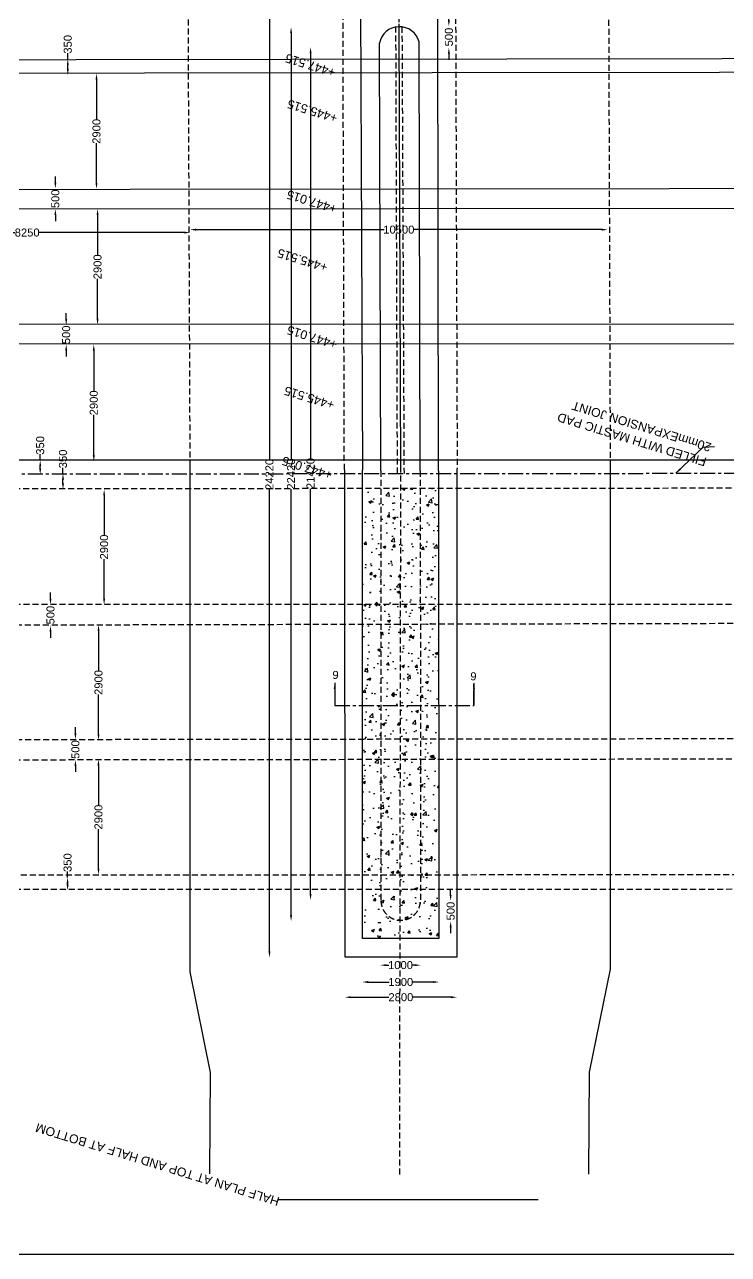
# Model space of a CAD drawing. Header units: millimetres. Extents: x 3621 to 101772, y 3733 to 84143.
# Drawn here: x 33418 to 51006, y 3746 to 34486 of the extents above; entities that cross this region are included whole.
import ezdxf

# ---------------------------------------------------------------- set-up
doc = ezdxf.new("R2010")
doc.units = ezdxf.units.MM
doc.header["$MEASUREMENT"] = 0
for name, pattern in [('CENTER', [2, 1.25, -0.25, 0.25, -0.25]), ('DASHED', [0.75, 0.5, -0.25]), ('HIDDEN', [0.375, 0.25, -0.125])]:
    doc.linetypes.add(name, pattern=pattern)
for name, color, linetype in [('DIM', 7, 'Continuous'), ('DWG', 7, 'Continuous'), ('TXT', 7, 'Continuous'), ('TXT @ 1', 7, 'Continuous')]:
    doc.layers.add(name, color=color, linetype=linetype)
doc.styles.add('Notes', font='arial.ttf')
doc.styles.get("Standard").update_dxf_attribs({"font": 'arial.ttf'})
doc.dimstyles.new('Civil', dxfattribs={"dimtxt": 200, "dimasz": 150, "dimexe": 0.1, "dimexo": 0.0625, "dimgap": 0.09, "dimtad": 0, "dimdec": 0, "dimzin": 12, "dimdsep": 46, "dimtxsty": 'Standard', "dimcen": 0.1, "dimse1": 1, "dimse2": 1, "dimadec": 0, "dimazin": 2, "dimtfac": 1, "dimtdec": 0, "dimtofl": 0, "dimtmove": 0, "dimatfit": 3, "dimfxl": 1, "dimfrac": 1, "dimtolj": 1, "dimtzin": 0, "dimarcsym": 0})

# ---------------------------------------------------------------- blocks, each defined once
blk = doc.blocks.new('*D93')
at = {"layer": 'Defpoints', "color": 0, "ltscale": 100, "transparency": 16777216}
for p in [(41419, 10222), (44222, 10222), (44222, 10174)]:
    blk.add_point(p, dxfattribs=at)
at = {"layer": 'DIM', "color": 0, "lineweight": -2, "ltscale": 100, "transparency": 16777216}
for p, q in [((41569, 10174), (42521, 10174)), ((44072, 10174), (43121, 10174))]:
    blk.add_line(p, q, dxfattribs=at)
at = {"layer": 'DIM', "color": 0, "ltscale": 100, "transparency": 16777216}
for points in [[(41569, 10199), (41569, 10149), (41419, 10174)], [(44072, 10199), (44072, 10149), (44222, 10174)]]:
    blk.add_solid(points, dxfattribs=at)
at = {"layer": 'DIM', "color": 0, "ltscale": 100, "transparency": 16777216, "insert": (42821, 10174), "char_height": 200, "attachment_point": 5}
blk.add_mtext('\\A1;2800', dxfattribs=at)
blk = doc.blocks.new('*D94')
at = {"layer": 'Defpoints', "color": 0, "ltscale": 100, "transparency": 16777216}
for p in [(41854, 10536), (43781, 10554), (43781, 10536)]:
    blk.add_point(p, dxfattribs=at)
at = {"layer": 'DIM', "color": 0, "lineweight": -2, "ltscale": 100, "transparency": 16777216}
for p, q in [((42004, 10554), (42529, 10554)), ((43631, 10554), (43107, 10554))]:
    blk.add_line(p, q, dxfattribs=at)
at = {"layer": 'DIM', "color": 0, "ltscale": 100, "transparency": 16777216}
for points in [[(42004, 10579), (42004, 10529), (41854, 10554)], [(43631, 10579), (43631, 10529), (43781, 10554)]]:
    blk.add_solid(points, dxfattribs=at)
at = {"layer": 'DIM', "color": 0, "ltscale": 100, "transparency": 16777216, "insert": (42818, 10554), "char_height": 200, "attachment_point": 5}
blk.add_mtext('\\A1;1900', dxfattribs=at)
blk = doc.blocks.new('*D95')
at = {"layer": 'Defpoints', "color": 0, "ltscale": 100, "transparency": 16777216}
for p in [(42307, 10988), (43316, 10988), (43316, 10976)]:
    blk.add_point(p, dxfattribs=at)
at = {"layer": 'DIM', "color": 0, "lineweight": -2, "ltscale": 100, "transparency": 16777216}
for p, q in [((42457, 10976), (42523, 10976)), ((43166, 10976), (43101, 10976))]:
    blk.add_line(p, q, dxfattribs=at)
at = {"layer": 'DIM', "color": 0, "ltscale": 100, "transparency": 16777216}
for points in [[(42457, 11001), (42457, 10951), (42307, 10976)], [(43166, 11001), (43166, 10951), (43316, 10976)]]:
    blk.add_solid(points, dxfattribs=at)
at = {"layer": 'DIM', "color": 0, "ltscale": 100, "transparency": 16777216, "insert": (42812, 10976), "char_height": 200, "attachment_point": 5}
blk.add_mtext('\\A1;1000', dxfattribs=at)
blk = doc.blocks.new('*D96')
at = {"layer": 'Defpoints', "color": 0, "ltscale": 100, "transparency": 16777216}
for p in [(39537, 35317), (39637, 35317), (39637, 11169)]:
    blk.add_point(p, dxfattribs=at)
at = {"layer": 'DIM', "color": 0, "lineweight": -2, "ltscale": 100, "transparency": 16777216}
for p, q in [((39537, 35167), (39537, 23621)), ((39537, 11319), (39537, 22866))]:
    blk.add_line(p, q, dxfattribs=at)
at = {"layer": 'DIM', "color": 0, "ltscale": 100, "transparency": 16777216}
for points in [[(39512, 35167), (39562, 35167), (39537, 35317)], [(39512, 11319), (39562, 11319), (39537, 11169)]]:
    blk.add_solid(points, dxfattribs=at)
at = {"layer": 'DIM', "color": 0, "ltscale": 100, "transparency": 16777216, "insert": (39537, 23243), "char_height": 200, "attachment_point": 5, "rotation": 90}
blk.add_mtext('\\A1;24220', dxfattribs=at)
blk = doc.blocks.new('*D97')
at = {"layer": 'Defpoints', "color": 0, "ltscale": 100, "transparency": 16777216}
for p in [(40077, 34424), (40104, 34424), (40104, 12077)]:
    blk.add_point(p, dxfattribs=at)
at = {"layer": 'DIM', "color": 0, "lineweight": -2, "ltscale": 100, "transparency": 16777216}
for p, q in [((40077, 34274), (40077, 23628)), ((40077, 12227), (40077, 22872))]:
    blk.add_line(p, q, dxfattribs=at)
at = {"layer": 'DIM', "color": 0, "ltscale": 100, "transparency": 16777216}
for points in [[(40052, 34274), (40102, 34274), (40077, 34424)], [(40052, 12227), (40102, 12227), (40077, 12077)]]:
    blk.add_solid(points, dxfattribs=at)
at = {"layer": 'DIM', "color": 0, "ltscale": 100, "transparency": 16777216, "insert": (40077, 23250), "char_height": 200, "attachment_point": 5, "rotation": 90}
blk.add_mtext('\\A1;22420', dxfattribs=at)
blk = doc.blocks.new('*D98')
at = {"layer": 'Defpoints', "color": 0, "ltscale": 100, "transparency": 16777216}
for p in [(40564, 33922), (40741, 33922), (40741, 12606)]:
    blk.add_point(p, dxfattribs=at)
at = {"layer": 'DIM', "color": 0, "lineweight": -2, "ltscale": 100, "transparency": 16777216}
for p, q in [((40564, 33772), (40564, 23642)), ((40564, 12756), (40564, 22886))]:
    blk.add_line(p, q, dxfattribs=at)
at = {"layer": 'DIM', "color": 0, "ltscale": 100, "transparency": 16777216}
for points in [[(40539, 33772), (40589, 33772), (40564, 33922)], [(40539, 12756), (40589, 12756), (40564, 12606)]]:
    blk.add_solid(points, dxfattribs=at)
at = {"layer": 'DIM', "color": 0, "ltscale": 100, "transparency": 16777216, "insert": (40564, 23264), "char_height": 200, "attachment_point": 5, "rotation": 90}
blk.add_mtext('\\A1;21420', dxfattribs=at)
blk = doc.blocks.new('*D99')
at = {"layer": 'Defpoints', "color": 0, "ltscale": 100, "transparency": 16777216}
for p in [(35202, 22867), (35405, 22867), (35202, 19988)]:
    blk.add_point(p, dxfattribs=at)
at = {"layer": 'DIM', "color": 0, "lineweight": -2, "ltscale": 100, "transparency": 16777216}
for p, q in [((35405, 22717), (35405, 21728)), ((35405, 20138), (35405, 21128))]:
    blk.add_line(p, q, dxfattribs=at)
at = {"layer": 'DIM', "color": 0, "ltscale": 100, "transparency": 16777216}
for points in [[(35380, 22717), (35430, 22717), (35405, 22867)], [(35380, 20138), (35430, 20138), (35405, 19988)]]:
    blk.add_solid(points, dxfattribs=at)
at = {"layer": 'DIM', "color": 0, "ltscale": 100, "transparency": 16777216, "insert": (35405, 21428), "char_height": 200, "attachment_point": 5, "rotation": 90}
blk.add_mtext('\\A1;2900', dxfattribs=at)
blk = doc.blocks.new('*D100')
at = {"layer": 'Defpoints', "color": 0, "ltscale": 100, "transparency": 16777216}
for p in [(34065, 19988), (34201, 19988), (34201, 19461)]:
    blk.add_point(p, dxfattribs=at)
at = {"layer": 'DIM', "color": 0, "lineweight": -2, "ltscale": 100, "transparency": 16777216}
for p, q in [((34065, 20138), (34065, 20288)), ((34065, 19311), (34065, 19161))]:
    blk.add_line(p, q, dxfattribs=at)
at = {"layer": 'DIM', "color": 0, "ltscale": 100, "transparency": 16777216}
for points in [[(34040, 20138), (34090, 20138), (34065, 19988)], [(34040, 19311), (34090, 19311), (34065, 19461)]]:
    blk.add_solid(points, dxfattribs=at)
at = {"layer": 'DIM', "color": 0, "ltscale": 100, "transparency": 16777216, "insert": (34065, 19725), "char_height": 200, "attachment_point": 5, "rotation": 90}
blk.add_mtext('\\A1;500', dxfattribs=at)
blk = doc.blocks.new('*D101')
at = {"layer": 'Defpoints', "color": 0, "ltscale": 100, "transparency": 16777216}
for p in [(33619, 23259), (34377, 23259), (33619, 22867)]:
    blk.add_point(p, dxfattribs=at)
at = {"layer": 'DIM', "color": 0, "lineweight": -2, "ltscale": 100, "transparency": 16777216}
for p, q in [((34377, 23259), (34377, 23409)), ((34377, 23017), (34377, 23109))]:
    blk.add_line(p, q, dxfattribs=at)
at = {"layer": 'DIM', "color": 0, "ltscale": 100, "transparency": 16777216}
for points in [[(34352, 23109), (34402, 23109), (34377, 23259)], [(34352, 23017), (34402, 23017), (34377, 22867)]]:
    blk.add_solid(points, dxfattribs=at)
at = {"layer": 'DIM', "color": 0, "ltscale": 100, "transparency": 16777216, "insert": (34377, 23630), "char_height": 200, "attachment_point": 5, "rotation": 90}
blk.add_mtext('\\A1;350', dxfattribs=at)
blk = doc.blocks.new('*D102')
at = {"layer": 'Defpoints', "color": 0, "ltscale": 100, "transparency": 16777216}
for p in [(33808, 23597), (34065, 23597), (34065, 23246)]:
    blk.add_point(p, dxfattribs=at)
at = {"layer": 'DIM', "color": 0, "lineweight": -2, "ltscale": 100, "transparency": 16777216}
for p, q in [((33808, 23597), (33808, 23747)), ((33808, 23396), (33808, 23447))]:
    blk.add_line(p, q, dxfattribs=at)
at = {"layer": 'DIM', "color": 0, "ltscale": 100, "transparency": 16777216}
for points in [[(33783, 23447), (33833, 23447), (33808, 23597)], [(33783, 23396), (33833, 23396), (33808, 23246)]]:
    blk.add_solid(points, dxfattribs=at)
at = {"layer": 'DIM', "color": 0, "ltscale": 100, "transparency": 16777216, "insert": (33808, 23968), "char_height": 200, "attachment_point": 5, "rotation": 90}
blk.add_mtext('\\A1;350', dxfattribs=at)
blk = doc.blocks.new('*D103')
at = {"layer": 'Defpoints', "color": 0, "ltscale": 100, "transparency": 16777216}
for p in [(35147, 26487), (35161, 26487), (35161, 23574)]:
    blk.add_point(p, dxfattribs=at)
at = {"layer": 'DIM', "color": 0, "lineweight": -2, "ltscale": 100, "transparency": 16777216}
for p, q in [((35147, 26337), (35147, 25331)), ((35147, 23724), (35147, 24731))]:
    blk.add_line(p, q, dxfattribs=at)
at = {"layer": 'DIM', "color": 0, "ltscale": 100, "transparency": 16777216}
for points in [[(35122, 26337), (35172, 26337), (35147, 26487)], [(35122, 23724), (35172, 23724), (35147, 23574)]]:
    blk.add_solid(points, dxfattribs=at)
at = {"layer": 'DIM', "color": 0, "ltscale": 100, "transparency": 16777216, "insert": (35147, 25031), "char_height": 200, "attachment_point": 5, "rotation": 90}
blk.add_mtext('\\A1;2900', dxfattribs=at)
blk = doc.blocks.new('*D104')
at = {"layer": 'Defpoints', "color": 0, "ltscale": 100, "transparency": 16777216}
for p in [(34321, 26974), (34457, 26974), (34321, 26487)]:
    blk.add_point(p, dxfattribs=at)
at = {"layer": 'DIM', "color": 0, "lineweight": -2, "ltscale": 100, "transparency": 16777216}
for p, q in [((34457, 27124), (34457, 27274)), ((34457, 26337), (34457, 26187))]:
    blk.add_line(p, q, dxfattribs=at)
at = {"layer": 'DIM', "color": 0, "ltscale": 100, "transparency": 16777216}
for points in [[(34432, 27124), (34482, 27124), (34457, 26974)], [(34432, 26337), (34482, 26337), (34457, 26487)]]:
    blk.add_solid(points, dxfattribs=at)
at = {"layer": 'DIM', "color": 0, "ltscale": 100, "transparency": 16777216, "insert": (34457, 26731), "char_height": 200, "attachment_point": 5, "rotation": 90}
blk.add_mtext('\\A1;500', dxfattribs=at)
blk = doc.blocks.new('*D105')
at = {"layer": 'Defpoints', "color": 0, "ltscale": 100, "transparency": 16777216}
for p in [(35106, 29874), (35241, 29874), (35106, 26988)]:
    blk.add_point(p, dxfattribs=at)
at = {"layer": 'DIM', "color": 0, "lineweight": -2, "ltscale": 100, "transparency": 16777216}
for p, q in [((35241, 29724), (35241, 28731)), ((35241, 27138), (35241, 28131))]:
    blk.add_line(p, q, dxfattribs=at)
at = {"layer": 'DIM', "color": 0, "ltscale": 100, "transparency": 16777216}
for points in [[(35216, 29724), (35266, 29724), (35241, 29874)], [(35216, 27138), (35266, 27138), (35241, 26988)]]:
    blk.add_solid(points, dxfattribs=at)
at = {"layer": 'DIM', "color": 0, "ltscale": 100, "transparency": 16777216, "insert": (35241, 28431), "char_height": 200, "attachment_point": 5, "rotation": 90}
blk.add_mtext('\\A1;2900', dxfattribs=at)
blk = doc.blocks.new('*D106')
at = {"layer": 'Defpoints', "color": 0, "ltscale": 100, "transparency": 16777216}
for p in [(33929, 30388), (34186, 30388), (33929, 29874)]:
    blk.add_point(p, dxfattribs=at)
at = {"layer": 'DIM', "color": 0, "lineweight": -2, "ltscale": 100, "transparency": 16777216}
for p, q in [((34186, 30538), (34186, 30688)), ((34186, 29724), (34186, 29574))]:
    blk.add_line(p, q, dxfattribs=at)
at = {"layer": 'DIM', "color": 0, "ltscale": 100, "transparency": 16777216}
for points in [[(34161, 30538), (34211, 30538), (34186, 30388)], [(34161, 29724), (34211, 29724), (34186, 29874)]]:
    blk.add_solid(points, dxfattribs=at)
at = {"layer": 'DIM', "color": 0, "ltscale": 100, "transparency": 16777216, "insert": (34186, 30131), "char_height": 200, "attachment_point": 5, "rotation": 90}
blk.add_mtext('\\A1;500', dxfattribs=at)
blk = doc.blocks.new('*D107')
at = {"layer": 'Defpoints', "color": 0, "ltscale": 100, "transparency": 16777216}
for p in [(35092, 33258), (35214, 33258), (35092, 30379)]:
    blk.add_point(p, dxfattribs=at)
at = {"layer": 'DIM', "color": 0, "lineweight": -2, "ltscale": 100, "transparency": 16777216}
for p, q in [((35214, 33108), (35214, 32118)), ((35214, 30529), (35214, 31518))]:
    blk.add_line(p, q, dxfattribs=at)
at = {"layer": 'DIM', "color": 0, "ltscale": 100, "transparency": 16777216}
for points in [[(35189, 33108), (35239, 33108), (35214, 33258)], [(35189, 30529), (35239, 30529), (35214, 30379)]]:
    blk.add_solid(points, dxfattribs=at)
at = {"layer": 'DIM', "color": 0, "ltscale": 100, "transparency": 16777216, "insert": (35214, 31818), "char_height": 200, "attachment_point": 5, "rotation": 90}
blk.add_mtext('\\A1;2900', dxfattribs=at)
blk = doc.blocks.new('*D108')
at = {"layer": 'Defpoints', "color": 0, "ltscale": 100, "transparency": 16777216}
for p in [(34267, 33623), (34497, 33623), (34267, 33231)]:
    blk.add_point(p, dxfattribs=at)
at = {"layer": 'DIM', "color": 0, "lineweight": -2, "ltscale": 100, "transparency": 16777216}
for p, q in [((34497, 33623), (34497, 33773)), ((34497, 33381), (34497, 33473))]:
    blk.add_line(p, q, dxfattribs=at)
at = {"layer": 'DIM', "color": 0, "ltscale": 100, "transparency": 16777216}
for points in [[(34472, 33473), (34522, 33473), (34497, 33623)], [(34472, 33381), (34522, 33381), (34497, 33231)]]:
    blk.add_solid(points, dxfattribs=at)
at = {"layer": 'DIM', "color": 0, "ltscale": 100, "transparency": 16777216, "insert": (34497, 33993), "char_height": 200, "attachment_point": 5, "rotation": 90}
blk.add_mtext('\\A1;350', dxfattribs=at)
blk = doc.blocks.new('*D110')
at = {"layer": 'Defpoints', "color": 0, "ltscale": 100, "transparency": 16777216}
for p in [(29406, 29287), (37558, 29287), (37558, 29287)]:
    blk.add_point(p, dxfattribs=at)
at = {"layer": 'DIM', "color": 0, "lineweight": -2, "ltscale": 100, "transparency": 16777216}
for p, q in [((29556, 29287), (33184, 29287)), ((37408, 29287), (33781, 29287))]:
    blk.add_line(p, q, dxfattribs=at)
at = {"layer": 'DIM', "color": 0, "ltscale": 100, "transparency": 16777216}
for points in [[(29556, 29312), (29556, 29262), (29406, 29287)], [(37408, 29312), (37408, 29262), (37558, 29287)]]:
    blk.add_solid(points, dxfattribs=at)
at = {"layer": 'DIM', "color": 0, "ltscale": 100, "transparency": 16777216, "insert": (33482, 29287), "char_height": 200, "attachment_point": 5}
blk.add_mtext('\\A1;8250', dxfattribs=at)
blk = doc.blocks.new('*D111')
at = {"layer": 'Defpoints', "color": 0, "ltscale": 100, "transparency": 16777216}
for p in [(37553, 29275), (47988, 29360), (47988, 29275)]:
    blk.add_point(p, dxfattribs=at)
at = {"layer": 'DIM', "color": 0, "lineweight": -2, "ltscale": 100, "transparency": 16777216}
for p, q in [((37703, 29360), (42404, 29360)), ((47838, 29360), (43137, 29360))]:
    blk.add_line(p, q, dxfattribs=at)
at = {"layer": 'DIM', "color": 0, "ltscale": 100, "transparency": 16777216}
for points in [[(37703, 29385), (37703, 29335), (37553, 29360)], [(47838, 29385), (47838, 29335), (47988, 29360)]]:
    blk.add_solid(points, dxfattribs=at)
at = {"layer": 'DIM', "color": 0, "ltscale": 100, "transparency": 16777216, "insert": (42770, 29360), "char_height": 200, "attachment_point": 5}
blk.add_mtext('\\A1;10500', dxfattribs=at)
blk = doc.blocks.new('*D112')
at = {"layer": 'Defpoints', "color": 0, "ltscale": 100, "transparency": 16777216}
for p in [(43835, 34443), (44021, 34443), (43835, 33908)]:
    blk.add_point(p, dxfattribs=at)
at = {"layer": 'DIM', "color": 0, "lineweight": -2, "ltscale": 100, "transparency": 16777216}
for p, q in [((44021, 34593), (44021, 34743)), ((44021, 33758), (44021, 33608))]:
    blk.add_line(p, q, dxfattribs=at)
at = {"layer": 'DIM', "color": 0, "ltscale": 100, "transparency": 16777216}
for points in [[(43996, 34593), (44046, 34593), (44021, 34443)], [(43996, 33758), (44046, 33758), (44021, 33908)]]:
    blk.add_solid(points, dxfattribs=at)
at = {"layer": 'DIM', "color": 0, "ltscale": 100, "transparency": 16777216, "insert": (44021, 34175), "char_height": 200, "attachment_point": 5, "rotation": 90}
blk.add_mtext('\\A1;500', dxfattribs=at)
blk = doc.blocks.new('*D113')
at = {"layer": 'Defpoints', "color": 0, "ltscale": 100, "transparency": 16777216}
for p in [(35181, 16114), (35264, 16114), (35181, 13237)]:
    blk.add_point(p, dxfattribs=at)
at = {"layer": 'DIM', "color": 0, "lineweight": -2, "ltscale": 100, "transparency": 16777216}
for p, q in [((35264, 15964), (35264, 14976)), ((35264, 13387), (35264, 14375))]:
    blk.add_line(p, q, dxfattribs=at)
at = {"layer": 'DIM', "color": 0, "ltscale": 100, "transparency": 16777216}
for points in [[(35239, 15964), (35289, 15964), (35264, 16114)], [(35239, 13387), (35289, 13387), (35264, 13237)]]:
    blk.add_solid(points, dxfattribs=at)
at = {"layer": 'DIM', "color": 0, "ltscale": 100, "transparency": 16777216, "insert": (35264, 14676), "char_height": 200, "attachment_point": 5, "rotation": 90}
blk.add_mtext('\\A1;2900', dxfattribs=at)
blk = doc.blocks.new('*D114')
at = {"layer": 'Defpoints', "color": 0, "ltscale": 100, "transparency": 16777216}
for p in [(34607, 16622), (34607, 16106), (34688, 16106)]:
    blk.add_point(p, dxfattribs=at)
at = {"layer": 'DIM', "color": 0, "lineweight": -2, "ltscale": 100, "transparency": 16777216}
for p, q in [((34688, 16772), (34688, 16922)), ((34688, 15956), (34688, 15806))]:
    blk.add_line(p, q, dxfattribs=at)
at = {"layer": 'DIM', "color": 0, "ltscale": 100, "transparency": 16777216}
for points in [[(34663, 16772), (34713, 16772), (34688, 16622)], [(34663, 15956), (34713, 15956), (34688, 16106)]]:
    blk.add_solid(points, dxfattribs=at)
at = {"layer": 'DIM', "color": 0, "ltscale": 100, "transparency": 16777216, "insert": (34688, 16364), "char_height": 200, "attachment_point": 5, "rotation": 90}
blk.add_mtext('\\A1;500', dxfattribs=at)
blk = doc.blocks.new('*D115')
at = {"layer": 'Defpoints', "color": 0, "ltscale": 100, "transparency": 16777216}
for p in [(34492, 13168), (34596, 13168), (34596, 12847)]:
    blk.add_point(p, dxfattribs=at)
at = {"layer": 'DIM', "color": 0, "lineweight": -2, "ltscale": 100, "transparency": 16777216}
for p, q in [((34492, 13168), (34492, 13318)), ((34492, 12997), (34492, 13018))]:
    blk.add_line(p, q, dxfattribs=at)
at = {"layer": 'DIM', "color": 0, "ltscale": 100, "transparency": 16777216}
for points in [[(34467, 13018), (34517, 13018), (34492, 13168)], [(34467, 12997), (34517, 12997), (34492, 12847)]]:
    blk.add_solid(points, dxfattribs=at)
at = {"layer": 'DIM', "color": 0, "ltscale": 100, "transparency": 16777216, "insert": (34492, 13539), "char_height": 200, "attachment_point": 5, "rotation": 90}
blk.add_mtext('\\A1;350', dxfattribs=at)
blk = doc.blocks.new('*D116')
at = {"layer": 'Defpoints', "color": 0, "ltscale": 100, "transparency": 16777216}
for p in [(35265, 19483), (35301, 19483), (35301, 16599)]:
    blk.add_point(p, dxfattribs=at)
at = {"layer": 'DIM', "color": 0, "lineweight": -2, "ltscale": 100, "transparency": 16777216}
for p, q in [((35265, 19333), (35265, 18341)), ((35265, 16749), (35265, 17741))]:
    blk.add_line(p, q, dxfattribs=at)
at = {"layer": 'DIM', "color": 0, "ltscale": 100, "transparency": 16777216}
for points in [[(35240, 19333), (35290, 19333), (35265, 19483)], [(35240, 16749), (35290, 16749), (35265, 16599)]]:
    blk.add_solid(points, dxfattribs=at)
at = {"layer": 'DIM', "color": 0, "ltscale": 100, "transparency": 16777216, "insert": (35265, 18041), "char_height": 200, "attachment_point": 5, "rotation": 90}
blk.add_mtext('\\A1;2900', dxfattribs=at)
blk = doc.blocks.new('*D142')
at = {"layer": 'Defpoints', "color": 0, "ltscale": 100, "transparency": 16777216}
for p in [(43955, 12583), (44065, 12583), (43955, 12072)]:
    blk.add_point(p, dxfattribs=at)
at = {"layer": 'TXT', "color": 0, "lineweight": -2, "ltscale": 100, "transparency": 16777216}
for p, q in [((44065, 12733), (44065, 12883)), ((44065, 11922), (44065, 11772))]:
    blk.add_line(p, q, dxfattribs=at)
at = {"layer": 'TXT', "color": 0, "ltscale": 100, "transparency": 16777216}
for points in [[(44040, 12733), (44090, 12733), (44065, 12583)], [(44040, 11922), (44090, 11922), (44065, 12072)]]:
    blk.add_solid(points, dxfattribs=at)
at = {"layer": 'TXT', "color": 0, "ltscale": 100, "transparency": 16777216, "insert": (44065, 12328), "char_height": 200, "attachment_point": 5, "rotation": 90}
blk.add_mtext('\\A1;500', dxfattribs=at)

msp = doc.modelspace()

# ---------------------------------------------------------------- hatches: boundary and pattern name
at = {"layer": 'DWG', "ltscale": 100}
h = msp.add_hatch(dxfattribs=at)
h.set_pattern_fill('AR-CONC', color=256, scale=100)
h.paths.add_polyline_path([(42320.2, 19999.1), (41862.2, 19999), (41862.2, 19491.6), (42320.3, 19492.6)])
h.paths.add_polyline_path([(42814.4, 19999.3), (42320.2, 19999.1), (42320.3, 19492.6), (42813.6, 19493.8)])
h.paths.add_polyline_path([(43307.1, 19999.4), (42814.4, 19999.3), (42813.6, 19493.8), (43307.3, 19494.9)])
h.paths.add_polyline_path([(43765.2, 19999.6), (43307.1, 19999.4), (43307.3, 19494.9), (43765.4, 19496)])
h.paths.add_polyline_path([(43764.3, 22897.5), (43306.2, 22897.1), (43307.1, 19999.4), (43765.2, 19999.6)])
h.paths.add_polyline_path([(43306.2, 22897.1), (42819, 22896.7), (42814.4, 19999.3), (43307.1, 19999.4)])
h.paths.add_polyline_path([(42819, 22896.7), (42319.3, 22896.2), (42320.2, 19999.1), (42814.4, 19999.3)])
h.paths.add_polyline_path([(42319.3, 22896.2), (41862.2, 22895.8), (41862.2, 19999), (42320.2, 19999.1)])
at = {"layer": 'DWG', "ltscale": 300}
h = msp.add_hatch(dxfattribs=at)
h.set_pattern_fill('AR-CONC', color=256, scale=100)
h.paths.add_polyline_path([(42322.5, 12582.1), (42322.4, 12876.4), (41862.2, 12876.3), (41862.2, 11644.4), (42801.1, 11644.4), (42801.9, 12096.5, -0.4013122)])
h.paths.add_polyline_path([(43767.6, 12876.9), (43309.4, 12876.8), (43309.4, 12582.1, -0.4179897), (42801.9, 12096.5), (42801.1, 11644.4), (43768, 11644.4)])
h.paths.add_polyline_path([(43309.4, 12582.1), (43309.4, 12876.8), (42803.1, 12876.6), (42801.9, 12096.5, 0.4179897)], flags=17)
h.paths.add_polyline_path([(42803.1, 12876.6), (42322.4, 12876.4), (42322.5, 12582.1, 0.4013122), (42801.9, 12096.5)])
h.paths.add_polyline_path([(42803.7, 13236.4), (42322.3, 13236.1), (42322.4, 12876.4), (42803.1, 12876.6)])
h.paths.add_polyline_path([(43309.2, 13236.8), (42803.7, 13236.4), (42803.1, 12876.6), (43309.4, 12876.8)])
h.paths.add_polyline_path([(42322.3, 13236.1), (41862.2, 13235.8), (41862.2, 12876.3), (42322.4, 12876.4)])
h.paths.add_polyline_path([(42321.4, 16121.8), (41862.2, 16121.2), (41862.2, 13235.8), (42322.3, 13236.1)])
h.paths.add_polyline_path([(42808.3, 16122.4), (42321.4, 16121.8), (42322.3, 13236.1), (42803.7, 13236.4)])
h.paths.add_polyline_path([(43308.3, 16123), (42808.3, 16122.4), (42803.7, 13236.4), (43309.2, 13236.8)])
h.paths.add_polyline_path([(43766.5, 16123.6), (43308.3, 16123), (43309.2, 13236.8), (43767.5, 13237.1)])
h.paths.add_polyline_path([(43767.5, 13237.1), (43309.2, 13236.8), (43309.4, 12876.8), (43767.6, 12876.9)])
h.paths.add_polyline_path([(43766.3, 16622.5), (43308.2, 16621.9), (43308.3, 16123), (43766.5, 16123.6)])
h.paths.add_polyline_path([(43308.2, 16621.9), (42809, 16621.3), (42808.3, 16122.4), (43308.3, 16123)])
h.paths.add_polyline_path([(42809, 16621.3), (42321.2, 16620.7), (42321.4, 16121.8), (42808.3, 16122.4)])
h.paths.add_polyline_path([(42321.2, 16620.7), (41862.2, 16620.1), (41862.2, 16121.2), (42321.4, 16121.8)])
h.paths.add_polyline_path([(42321, 17462.3), (41862.2, 17462.3), (41862.2, 16620.1), (42321.2, 16620.7)])
h.paths.add_polyline_path([(42810.4, 17462.3), (42321, 17462.3), (42321.2, 16620.7), (42809, 16621.3)])
h.paths.add_polyline_path([(43307.9, 17462.3), (42810.4, 17462.3), (42809, 16621.3), (43308.2, 16621.9)])
h.paths.add_polyline_path([(43766.1, 17462.3), (43307.9, 17462.3), (43308.2, 16621.9), (43766.3, 16622.5)])
h.paths.add_polyline_path([(43765.4, 19496), (43307.3, 19494.9), (43307.9, 17462.3), (43766.1, 17462.3)])
h.paths.add_polyline_path([(43307.3, 19494.9), (42813.6, 19493.8), (42810.4, 17462.3), (43307.9, 17462.3)])
h.paths.add_polyline_path([(42813.6, 19493.8), (42320.3, 19492.6), (42321, 17462.3), (42810.4, 17462.3)])
h.paths.add_polyline_path([(42320.3, 19492.6), (41862.2, 19491.6), (41862.2, 17462.3), (42321, 17462.3)])

# ---------------------------------------------------------------- linework, layer by layer
at = {"ltscale": 100}
msp.add_lwpolyline([(101771.4, 3745.9), (3621.1, 3745.9), (3621.1, 68546.1), (101771.4, 68546.1)], close=True, dxfattribs=at)
at = {"layer": 'DWG', "linetype": 'HIDDEN', "ltscale": 300}
msp.add_lwpolyline([(42779.1, 34432.1), (42779.1, 49611.5)], dxfattribs=at)
at = {"layer": 'DWG', "ltscale": 300}
for points in [[(22033.6, 33260.1), (57975.9, 33303.5), (64112.6, 35720.8), (69065.7, 35720.8), (69122.1, 23288.2)], [(43764.1, 23328.2), (43744, 34887.5), (41813.5, 34887.5), (41862.2, 23360.9)], [(42819.7, 23313.3), (42779.1, 34432.1)], [(42319.2, 23332.9), (42285, 34021)], [(43306.1, 23332.9), (43275, 34054)], [(29297, 33601.5), (56240.8, 33649.7), (56256, 30397.8)], [(29308, 30366.2), (56256, 30397.8), (56258, 29898.3)], [(29309.7, 29879.9), (56258, 29898.3), (56274.7, 27005.1)], [(29319.6, 26996.4), (56274.7, 27005.1), (56290.8, 23606.4)], [(56277.1, 26509.2), (29321.3, 26494.8)], [(29331.1, 23606.4), (56290.8, 23606.4), (56289.8, 22908.9)], [(38050, 5757.5), (38064.5, 8293.5), (37556, 10807.5), (37556, 15816.5), (37556, 21435.5), (37556, 23442.5)], [(41416.8, 11185.2), (44227.6, 11185.2), (44227.6, 23378)], [(47520.5, 5749), (47537.5, 8298), (48060.5, 10873), (48060.5, 15010), (48060.5, 20642), (48060.5, 23433.5)], [(41408.5, 23357.1), (41416.8, 11185.2)], [(43764.1, 23328.2), (43768, 11644.4), (41862.2, 11644.4), (41862.2, 23360.9)]]:
    msp.add_lwpolyline(points, dxfattribs=at)
at = {"layer": 'DWG', "linetype": 'DASHED', "ltscale": 300}
for points in [[(37556, 23442.5), (37505, 35713.5)], [(48060.5, 23433.5), (48017.5, 35718)], [(41408.5, 23357.1), (41372.5, 35329.5), (44186.5, 35329.5), (44227.6, 23378)], [(42735.5, 23263.6), (42697.4, 34424.7)], [(42847.5, 34428.1), (42899.5, 23263.8)], [(42319.2, 23332.9), (42322.5, 12582.1)], [(42791.8, 5740.8), (42819.7, 23313.3)], [(43306.1, 23332.9), (43309.4, 12582.1)], [(29332.8, 22884.5), (56289.8, 22908.9), (56312, 12599)], [(29336.8, 19994.9), (56296.1, 20003.6)], [(56297.1, 19524.7), (29337.5, 19462.8)], [(56303.3, 16638.6), (29341.3, 16604.1)], [(29342, 16106), (56304.4, 16138.8)], [(14751, 6812.4), (14751, 10801.5), (22072, 13222), (58051.5, 13247), (64175, 10813.5), (64175, 6013.5)], [(29346.4, 12871.9), (56311.4, 12881.3)]]:
    msp.add_lwpolyline(points, dxfattribs=at)
at = {"layer": 'DWG', "linetype": 'CENTER', "ltscale": 300}
for points in [[(5900.3, 24022.7), (5900.3, 23229.2), (74062.1, 23292.8)], [(41168.3, 18031.3), (41168.3, 17462.3), (44647.7, 17462.3), (44647.7, 18022.6)]]:
    msp.add_lwpolyline(points, dxfattribs=at)
at = {"layer": 'DWG', "ltscale": 300}
msp.add_arc((42783.8, 33923.9), 508.1, 14.83077, 168.98753, dxfattribs=at)
at = {"layer": 'DWG', "linetype": 'DASHED', "ltscale": 300}
msp.add_arc((42816, 12589.9), 493.5, 180.89876, 359.10124, dxfattribs=at)
at = {"layer": 'TXT'}
msp.add_line((39737.9, 5118.1), (46247.9, 5118.1), dxfattribs=at)

# ---------------------------------------------------------------- texts
at = {"layer": 'TXT @ 1', "style": 'Notes'}
for s, p in [('+447.515', (41206.1, 33384)), ('+445.515', (41258.2, 32238.5)), ('+447.015', (41245.2, 29973.5)), ('+445.515', (41012, 28511.5)), ('+447.015', (41252.2, 26587)), ('+445.515', (41181.3, 25070.7)), ('20mmEXPANSION JOINT', (50599.1, 24013.8)), ('FILLED WITH MASTIC PAD', (50477.7, 23649.9)), ('+447.015', (41122.9, 23319.5)), ('HALF PLAN AT TOP AND HALF AT BOTTOM', (39805.8, 5164))]:
    msp.add_text(s, height=220, rotation=162.91013, dxfattribs=at).set_placement(p)
at = {"layer": 'TXT @ 1'}
for p in [(41105, 18133.9), (44549.8, 18100.2)]:
    msp.add_text('9', height=200, rotation=357.01348, dxfattribs=at).set_placement(p)

# ---------------------------------------------------------------- dimensions: what is measured, and where the dimension line sits
at = {"layer": 'DIM', "ltscale": 100}
for p1, p2, distance, text, picture, middle in [((39636.9, 11169.2), (39636.9, 35317.4), 100, '24220', '*D96', (39536.9, 23243.3)), ((43835.3, 33908.1), (43835.3, 34442.8), -186, '500', '*D112', (44021.3, 34175.5)), ((34266.9, 33230.6), (34266.9, 33622.6), -230.1, '350', '*D108', (34496.9, 33993.2)), ((40104.3, 12076.8), (40104.3, 34423.5), 27, '22420', '*D97', (40077.3, 23250.1)), ((40740.9, 12606.3), (40740.9, 33922.1), 176.5, '21420', '*D98', (40564.4, 23264.2)), ((35092.4, 30378.6), (35092.4, 33257.6), -121.8, '2900', '*D107', (35214.2, 31818.1)), ((33928.6, 29873.9), (33928.6, 30387.5), -257.1, '500', '*D106', (34185.8, 30130.7)), ((35106.4, 26987.6), (35106.4, 29873.9), -135, '2900', '*D105', (35241.3, 28430.7)), ((29406, 29287.1), (37558.4, 29287.1), 0, '8250', '*D110', (33482.2, 29287.1)), ((37552.7, 29275.2), (47987.7, 29275.2), 84.4, '10500', '*D111', (42770.2, 29359.7)), ((34321.4, 26487.5), (34321.4, 26974.1), -135.3, '500', '*D104', (34456.8, 26730.8)), ((35161, 23573.8), (35161, 26487.5), 14, '2900', '*D103', (35147, 25030.7)), ((34065.3, 23245.8), (34065.3, 23597.2), 257.1, '350', '*D102', (33808.1, 23967.9)), ((33618.7, 22867.3), (33618.7, 23259.3), -757.8, '350', '*D101', (34376.5, 23629.9)), ((35202, 19988.3), (35202, 22867.3), -203, '2900', '*D99', (35405, 21427.8)), ((34200.6, 19461.1), (34200.6, 19988.3), 135.3, '500', '*D100', (34065.3, 19724.7)), ((35300.6, 16599.2), (35300.6, 19483.1), 35.2, '2900', '*D116', (35265.4, 18041.2)), ((34607.1, 16622.4), (34607.1, 16106), 80.4, '500', '*D114', (34687.5, 16364.2)), ((35181.5, 13236.9), (35181.5, 16114.2), -82.1, '2900', '*D113', (35263.6, 14675.6)), ((34595.6, 12846.7), (34595.6, 13168.1), 103.4, '350', '*D115', (34492.2, 13538.7)), ((42307.3, 10988.2), (43316.2, 10988.2), -12.1, '1000', '*D95', (42811.7, 10976.1)), ((41854.2, 10535.6), (43781.4, 10535.6), 18.1, '1900', '*D94', (42817.8, 10553.7)), ((41419.2, 10221.8), (44222.4, 10221.8), -48.3, '2800', '*D93', (42820.8, 10173.6))]:
    dim = msp.add_aligned_dim(p1=p1, p2=p2, distance=distance, text=text, dimstyle='Civil', dxfattribs=at)
    dim.commit()
    dim.dimension.update_dxf_attribs({"geometry": picture, "text_midpoint": middle})
at = {"layer": 'TXT', "ltscale": 100}
dim = msp.add_aligned_dim(p1=(43954.6, 12072.4), p2=(43954.6, 12582.7), distance=-110.8, text='500', dimstyle='Civil', dxfattribs=at)
dim.commit()
dim.dimension.update_dxf_attribs({"geometry": '*D142', "text_midpoint": (44065.5, 12327.6)})

# ---------------------------------------------------------------- leaders
for points in [[(49693.3, 23270.1), (50371.2, 23921.5), (50658.7, 23942)], [(41168.3, 18031.3), (41168.3, 17462.3)], [(44647.7, 18022.6), (44647.7, 17462.3)]]:
    msp.add_leader(points, dimstyle='Civil', override={"dimgap": 0.09, "dimtad": 0}, dxfattribs=at)

doc.saveas('drawing.dxf')
